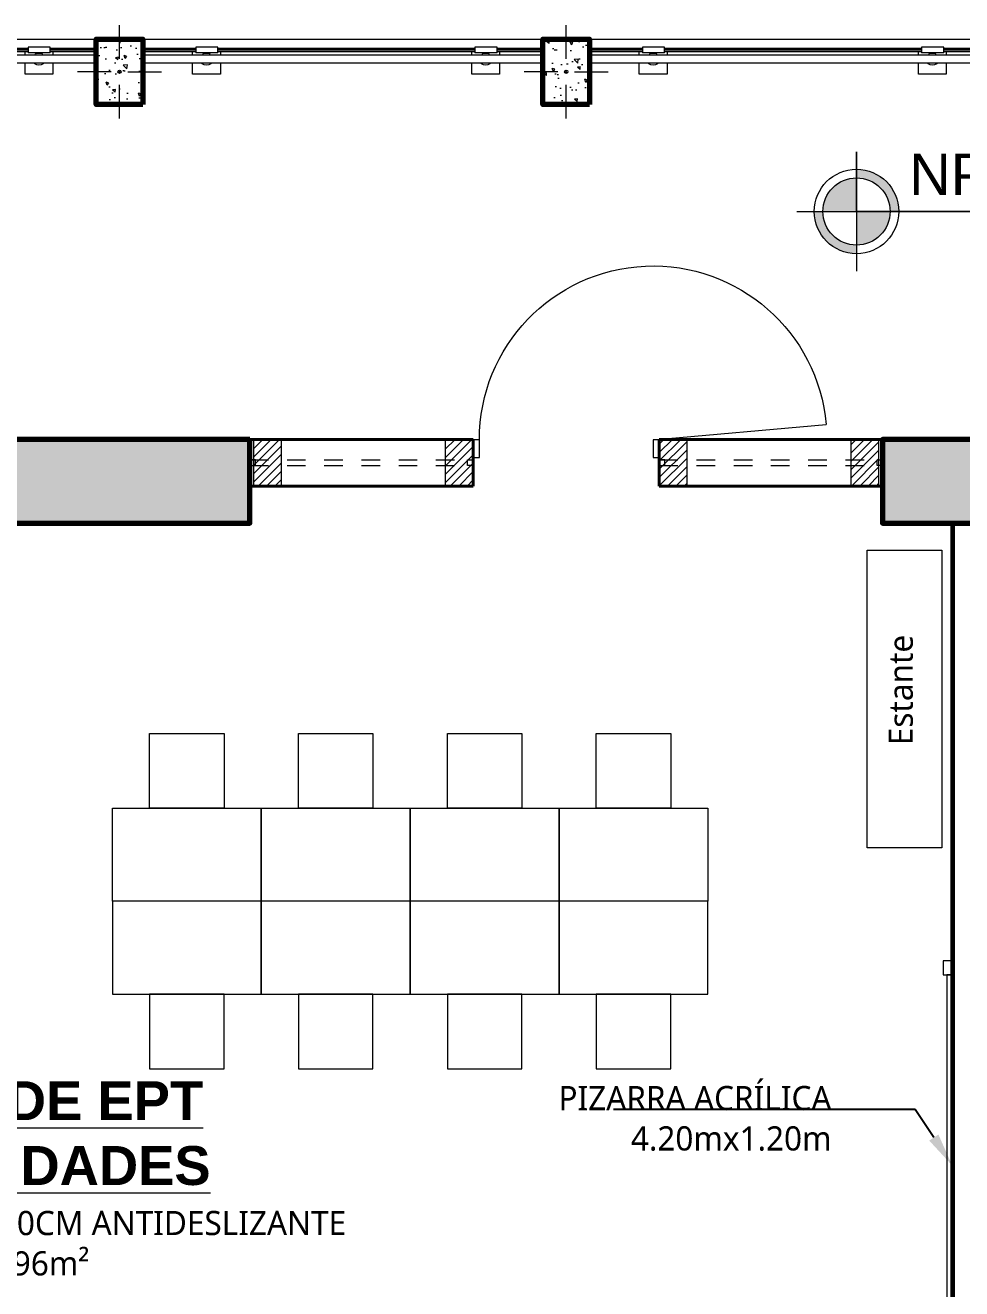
# Model space of a CAD drawing. Header units: millimetres. Extents: x 1 to 121, y 0 to 90.
# Drawn here: x 41.14 to 46.18, y 16.66 to 23.45 of the extents above; entities that cross this region are included whole.
import ezdxf
from ezdxf import colors
from ezdxf.entities.mleader import LeaderData, LeaderLine
from ezdxf.math import Vec2, Vec3

# ---------------------------------------------------------------- set-up
doc = ezdxf.new("R2010")
doc.units = ezdxf.units.MM
doc.linetypes.add('DASHED2', pattern=[0.375, 0.25, -0.125])
doc.layers.add('01', color=7, linetype='Continuous', lineweight=5, true_color=0xcc6600)
for name, color, linetype, lineweight in [('A-FLOR-HRAL', 11, 'Continuous', 9), ('barandas tipo 1', 200, 'Continuous', 20), ('COLUMNAS 50', 32, 'Continuous', 70), ('COLUMNETASSS', 211, 'Continuous', 20), ('Equipamiento SR', 23, 'Continuous', 0), ('GRAFO 0 BLANCO', 7, 'Continuous', 0), ('GRAFO01', 7, 'Continuous', 0), ('letras sr', 7, 'Continuous', 5), ('MOBILIARIO_Pen_No__1', 7, 'Continuous', 13), ('muro bajo', 191, 'Continuous', 40), ('Muros el', 144, 'Continuous', 60), ('Puertas El', 21, 'Continuous', 15), ('TEXTO 100', 7, 'Continuous', 20), ('Vanos', 140, 'Continuous', 5)]:
    doc.layers.add(name, color=color, linetype=linetype, lineweight=lineweight)
doc.styles.add('Generales', font='trebuc.ttf', dxfattribs={"height": 0.1})
doc.styles.add('JOS', font='arial.ttf', dxfattribs={"height": 1})
doc.styles.add('Santa Rosa 1 50', font='trebuc.ttf')

# ---------------------------------------------------------------- blocks, each defined once
blk = doc.blocks.new('columna pasillos')
at = {"layer": 'GRAFO 0 BLANCO'}
h = blk.add_hatch(dxfattribs=at)
h.set_pattern_fill('AR-CONC', color=256, scale=0.02399999999999999, angle=-90.00000079175783)
h.set_pattern_definition([(319.9999992082422, (0, 0), (-0.01506051477462154, -0.1721424436160628), [0.01799999999999999, -0.1979999999999999]), (264.9999992082422, (0, 0), (0.1805261125481726, 0.03330031757246919), [0.01439999999999999, -0.1583999999999999]), (10.45144366824218, (-0.001255042758233223, -0.01434520342265684), (0.1654655959138421, -0.1388421255010397), [0.01529764607999999, -0.1682741068799999]), (316.1841992082421, (0.04799999999999998, -6.63301485462505e-10), (-0.03972463092985215, -0.2561379188122313), [0.02699999999999999, -0.2969999999999999]), (6.635634698242177, (0.0446896060250406, -0.02134481941755587), (0.2337884610860787, -0.2243188701924863), [0.02294648207999999, -0.2524113023999999]), (261.1841631982422, (0.04799999999999998, -6.63301485462505e-10), (0.2337884609649843, -0.224318870043817), [0.02159999999999999, -0.2376000002399999]), (290.9999992082422, (0.03599999966834924, -0.0240000004974761), (-0.09662853573932795, -0.1432576911731422), [0.01799999999999999, -0.1979999999999999]), (235.9999992082422, (0.03599999966834924, -0.0240000004974761), (0.1740360100042875, -0.0583956820661451), [0.0144, -0.1584]), (341.4514439482422, (0.02794762174337869, -0.03593814134620205), (0.07740747388692112, -0.2016533714848699), [0.0152976456, -0.1682741068799999]), (307.4999992082422, (0, 0), (0.07989452487918647, -0.002918366380194698), [0, -0.15648, 0, -0.1608, 0, -0.1589999999999999]), (277.4999992082422, (0, 0), (0.09465880997929434, -0.063136690294185), [0, -0.09167999999999997, 0, -0.15288, 0, -0.06059999999999998]), (237.4999992082422, (7.39581156290693e-10, 0.05351999999999998), (-0.005413170986677214, -0.1281173846065747), [0, -0.05999999999999998, 0, -0.1871999999999999, 0, -0.2483999999999999]), (227.4999992082422, (1.071231899021946e-09, 0.07751999999999996), (0.02402519382561498, -0.1399646809741716), [0, -0.07799999999999999, 0, -0.12432, 0, -0.1763999999999999])])
h.paths.add_polyline_path([(-235.5346923206634, 35.02399061012053), (-235.7846922043217, 35.02399061004231), (-235.7846918552657, 34.67399061008165), (-235.5346919716073, 34.67399061016009)])
h.paths.add_polyline_path([(-235.6509782994193, 34.84899061014031, -1), (-235.6684059762088, 34.84899061014031, -1)], flags=16)
at = {"layer": 'COLUMNAS 50', "color": 1, "linetype": 'Continuous', "lineweight": 9}
for p, q in [((-235.659692137814, 35.09899060864817), (-235.659692137814, 34.9189906086481)), ((-235.7046921628762, 34.84899061014031), (-235.8846921628762, 34.84899061014031)), ((-235.6146921127519, 34.84899061014031), (-235.4346921127519, 34.84899061014031)), ((-235.659692137814, 34.77899066027092), (-235.659692137814, 34.59899066027086))]:
    blk.add_line(p, q, dxfattribs=at)
at = {"layer": 'COLUMNAS 50', "linetype": 'Continuous'}
blk.add_lwpolyline([(-235.7846922043217, 35.02399061004231), (-235.5346923206634, 35.02399061012053), (-235.5346919716073, 34.67399061016009), (-235.7846918552657, 34.67399061008165)], close=True, dxfattribs=at)
at = {"layer": 'COLUMNAS 50', "color": 1, "linetype": 'Continuous', "lineweight": 9}
blk.add_circle((-235.659692137814, 34.84899061014031), 0.0087138383947443, dxfattribs=at)
blk.add_point((-235.659692137814, 34.84899061014031), dxfattribs=at)
blk = doc.blocks.new('A$C5A0F33B4')
at = {"layer": 'Puertas El', "linetype": 'Continuous'}
blk.add_line((1.119999441994196, 1.16000029099586), (1.217613820813028, 2.275737793701303), dxfattribs=at)
at = {"layer": 'Puertas El', "linetype": 'ByBlock'}
for p, q in [((1.004999441994187, 1.160000290572533), (1.004999441846962, 1.200000290572525)), ((1.004999441846962, 1.200000290572525), (1.119999441846915, 1.200000290995852)), ((1.119999441846915, 1.200000290995852), (1.004999441846962, 1.200000290572525)), ((1.119999441994196, 1.16000029099586), (1.004999441994187, 1.160000290572533)), ((1.119999441846915, 1.200000290995852), (1.119999441994196, 1.16000029099586)), ((1.119999438734339, 8.519135334950079e-07), (1.00499943873433, 8.519135334950079e-07)), ((1.004999446264321, 8.522264280941272e-07), (1.00499944611704, 0.04000085222643435)), ((1.00499944611704, 0.04000085222643435), (1.119999446117049, 0.0400008526497615)), ((1.11999944626433, 8.526497694560931e-07), (1.004999446264321, 8.522264280941272e-07)), ((1.11999944626433, 8.526497694560931e-07), (1.004999446264321, 8.522264280941272e-07)), ((1.119999446117049, 0.0400008526497615), (1.11999944626433, 8.526497694560931e-07))]:
    blk.add_line(p, q, dxfattribs=at)
blk.add_arc((1.119999441994196, 1.16000029099586), 1.119999438346097, 270.0000002109128, 85.00000021091442, dxfattribs=at)
blk = doc.blocks.new('Picture 18')
at = {"layer": 'Equipamiento SR', "linetype": 'Continuous'}
for p, q in [((0.07500000000000018, 0), (0, 0)), ((0, 0), (0, -0.05)), ((4.125, 0), (0.07500000000000018, 0)), ((0.07500000000000018, 0), (0.07500000000000018, -0.03)), ((0.07500000000000018, -0.05), (0.07500000000000018, 0)), ((4.125, -0.03), (4.125, 0)), ((4.2, 0), (4.125, 0)), ((4.125, 0), (4.125, -0.05)), ((4.2, -0.05), (4.2, 0)), ((0, -0.05), (0.07500000000000018, -0.05)), ((0.07500000000000018, -0.03), (4.125, -0.03)), ((4.125, -0.05), (4.2, -0.05))]:
    blk.add_line(p, q, dxfattribs=at)
blk = doc.blocks.new('A$C193A7AE6')
at = {"layer": '01', "true_color": 0x636466}
h = blk.add_hatch(dxfattribs=at)
h.set_pattern_fill('ANSI31', color=251, scale=0.01, angle=-90.00000000000001)
h.set_pattern_definition([(315, (-134.044802070061, -149.7282257132045), (0.02245064030267289, 0.02245064030267288), [])])
h.paths.add_polyline_path([(1.00835947307587e-05, 0.1500007587745626), (1.00835947307587e-05, 7.587745640691423e-07), (0.2500100835947308, 7.587745640691423e-07), (0.2500100835947308, 0.1500007587745626)])
at = {"layer": 'COLUMNETASSS'}
blk.add_lwpolyline([(1.00835947307587e-05, 0.1500007587745626), (1.00835947307587e-05, 7.587745640691423e-07), (0.2500100835947308, 7.587745640691423e-07), (0.2500100835947308, 0.1500007587745626)], close=True, dxfattribs=at)
blk = doc.blocks.new('Barandilla - 50 x 12mm-V42-Nivel 2')
at = {"layer": 'A-FLOR-HRAL'}
for p, q in [((-26.70254986917396, 93.00350822437645), (-88.00000000000932, 93.00350822438354)), ((-88.00000000000932, 93.00350822438354), (-88.00000000001796, 18.21820814453502)), ((34.1417329030383, 93.00350822436941), (13.22414061243036, 93.00350822437183)), ((27.00000000001878, 79.3610483492223), (57.00000000001877, 79.36104834921883)), ((27.00000000001878, 79.3610483492223), (27.00000000000502, -39.6355106011893)), ((57.00000000001877, 79.36104834921883), (57.00000000000501, -39.63551060119276)), ((-88.00000000001796, 18.21820814453502), (-88.0000000000266, -56.56709193536628)), ((24.92408932763253, 2.559974571989083), (25.07591067237265, 33.55960280011573)), ((-88.0000000000266, -56.56709193536628), (-26.65510048484215, -56.56709193537097)), ((13.22414061243362, -56.56709193537402), (34.1417329030423, -56.56709193537563)), ((57.00000000000501, -39.63551060119276), (27.00000000000502, -39.6355106011893))]:
    blk.add_line(p, q, dxfattribs=at)
for centre, radius, start, end in [((-0.5706645103747868, 18.18502156444442), 39.42902882610482, 144.0345375688887, 215.4042522977512), ((-19.28840541889522, -77.8210498320877), 119.8909601388826, 93.54104600734003, 96.3186679859427), ((-18.34714648741117, 114.3698242009999), 119.8909601388826, 285.3761058525656, 291.1568047317177), ((-19.28840541889522, -77.8210498320877), 119.8909601388825, 68.28198513490644, 74.15247126398565), ((-18.34714648741117, 114.3698242009999), 119.8909601388826, 263.1201218806851, 266.0124597895766)]:
    blk.add_arc(centre, radius, start, end, dxfattribs=at)
blk = doc.blocks.new('Barandilla - 50 x 12mm-V43-Nivel 2')
at = {"layer": 'A-FLOR-HRAL'}
for p, q in [((-26.77585938756565, 93.00350822437646), (-88.00000000000932, 93.00350822438354)), ((-88.00000000000932, 93.00350822438354), (-88.00000000001796, 18.21820814453502)), ((34.14173290302137, 93.00350822436941), (13.09182271670686, 93.00350822437184)), ((27.00000000001878, 79.3610483492223), (57.00000000001877, 79.36104834921883)), ((27.00000000001878, 79.3610483492223), (27.00000000000502, -39.6355106011893)), ((57.00000000001877, 79.36104834921883), (57.00000000000501, -39.63551060119276)), ((-88.00000000001796, 18.21820814453502), (-88.0000000000266, -56.56709193536628)), ((24.92408932763253, 2.559974571989083), (25.07591067237265, 33.55960280011573)), ((-88.0000000000266, -56.56709193536628), (-26.77585938756385, -56.56709193537096)), ((13.13927210104012, -56.56709193537402), (34.14173290302535, -56.56709193537563)), ((57.00000000000501, -39.63551060119276), (27.00000000000502, -39.6355106011893))]:
    blk.add_line(p, q, dxfattribs=at)
for centre, radius, start, end in [((-0.5706645103747868, 18.18502156444442), 39.42902882610482, 144.0345375688887, 215.4042522977512), ((-19.28840541889522, -77.8210498320877), 119.8909601388826, 93.58403373801436, 96.3186679859427), ((-19.28840541889522, -77.8210498320877), 119.8909601388825, 68.28198513490644, 74.2091645532921), ((-18.34714648741117, 114.3698242009999), 119.8909601388826, 285.3253728187061, 291.1568047317177), ((-18.34714648741117, 114.3698242009999), 119.8909601388826, 263.1201218806851, 265.9624964592626)]:
    blk.add_arc(centre, radius, start, end, dxfattribs=at)
blk = doc.blocks.new('Barandilla - Barandilla-595968-Nivel 2')
at = {"layer": 'A-FLOR-HRAL'}
for p, q in [((60236.66302840815, 37913.8247118564), (60521.11829549111, 37913.8247118564)), ((60236.66302840815, 37905.8247118564), (60521.11829549111, 37905.8247118564)), ((60236.66302840815, 37904.26471185641), (60521.11829549111, 37904.26471185641)), ((60236.66302840815, 37896.30471185641), (60521.11829549111, 37896.30471185641)), ((62384.8445837765, 37875.38711956585), (60236.66302840821, 37875.38711956586)), ((60640.1148544415, 37913.8247118564), (62021.11829549111, 37913.8247118564)), ((60640.1148544415, 37905.8247118564), (62021.11829549111, 37905.8247118564)), ((60640.1148544415, 37904.26471185641), (62021.11829549111, 37904.2647118564)), ((60640.11485444151, 37896.30471185641), (62021.11829549111, 37896.3047118564)), ((62140.11485444151, 37913.8247118564), (62384.84458377642, 37913.8247118564)), ((62140.11485444151, 37905.8247118564), (62384.84458377642, 37905.8247118564)), ((62140.11485444151, 37904.2647118564), (62384.84458377642, 37904.2647118564)), ((62140.11485444152, 37896.3047118564), (62384.84458377642, 37896.3047118564)), ((62384.84458377642, 37913.8247118564), (62384.84458377642, 37905.8247118564)), ((62384.84458377642, 37905.8247118564), (62384.84458377642, 37904.2647118564)), ((62384.84458377642, 37904.2647118564), (62384.84458377642, 37896.3047118564)), ((62384.84458377642, 37875.3871195658), (62384.84458377642, 37835.38711956581)), ((60236.66302840821, 37835.38711956588), (62384.8445837765, 37835.38711956586))]:
    blk.add_line(p, q, dxfattribs=at)
at = {"extrusion": (0, 0, -1), "zscale": -1, "rotation": 90.00000000000021}
for name, p in [('Barandilla - 50 x 12mm-V43-Nivel 2', (-60560.75380609229, 37862.16297895337)), ('Barandilla - 50 x 12mm-V42-Nivel 2', (-62060.75380609229, 37862.16297895336))]:
    blk.add_blockref(name, p, dxfattribs=at)
blk = doc.blocks.new('Barandilla - Barandilla-595985-Nivel 2')
at = {"layer": 'A-FLOR-HRAL'}
for p, q in [((57836.66317383408, 37913.82471185642), (58121.11844091705, 37913.82471185642)), ((57836.66317383408, 37905.82471185641), (58121.11844091705, 37905.82471185641)), ((57836.66317383408, 37904.26471185641), (58121.11844091705, 37904.26471185641)), ((57836.66317383408, 37896.30471185641), (58121.11844091705, 37896.30471185641)), ((59984.84472920242, 37875.38711956586), (57836.66317383414, 37875.38711956586)), ((58240.11499986744, 37913.82471185642), (59621.11844091703, 37913.8247118564)), ((58240.11499986744, 37905.82471185641), (59621.11844091703, 37905.8247118564)), ((58240.11499986744, 37904.26471185641), (59621.11844091703, 37904.26471185641)), ((58240.11499986745, 37896.30471185641), (59621.11844091703, 37896.30471185641)), ((59740.11499986744, 37913.8247118564), (59984.84472920236, 37913.8247118564)), ((59740.11499986744, 37905.8247118564), (59984.84472920236, 37905.8247118564)), ((59740.11499986744, 37904.26471185641), (59984.84472920236, 37904.26471185641)), ((59740.11499986744, 37896.30471185641), (59984.84472920236, 37896.30471185641)), ((59984.84472920236, 37913.8247118564), (59984.84472920236, 37905.82471185641)), ((59984.84472920236, 37905.82471185641), (59984.84472920236, 37904.26471185641)), ((59984.84472920236, 37904.26471185641), (59984.84472920236, 37896.30471185641)), ((59984.84472920236, 37875.38711956581), (59984.84472920236, 37835.38711956581)), ((57836.66317383414, 37835.38711956588), (59984.84472920242, 37835.38711956588))]:
    blk.add_line(p, q, dxfattribs=at)
at = {"extrusion": (0, 0, -1), "zscale": -1, "rotation": 90.00000000000021}
for name, p in [('Barandilla - 50 x 12mm-V43-Nivel 2', (-58160.75395151821, 37862.16297895338)), ('Barandilla - 50 x 12mm-V42-Nivel 2', (-59660.75395151821, 37862.16297895337))]:
    blk.add_blockref(name, p, dxfattribs=at)
blk = doc.blocks.new('Barandilla - Barandilla-596002-Nivel 2')
at = {"layer": 'A-FLOR-HRAL'}
for p, q in [((55436.66300073327, 37913.82471185642), (55721.11826781623, 37913.82471185642)), ((55436.66300073327, 37905.82471185642), (55721.11826781623, 37905.82471185642)), ((55436.66300073327, 37904.26471185642), (55721.11826781623, 37904.26471185642)), ((55436.66300073327, 37896.30471185642), (55721.11826781623, 37896.30471185642)), ((57584.84455610161, 37875.38711956586), (55436.66300073333, 37875.38711956586)), ((55840.11482676664, 37913.82471185642), (57221.11826781622, 37913.82471185641)), ((55840.11482676664, 37905.82471185642), (57221.11826781622, 37905.82471185641)), ((55840.11482676664, 37904.26471185642), (57221.11826781622, 37904.26471185641)), ((55840.11482676664, 37896.30471185642), (57221.11826781622, 37896.30471185641)), ((57340.11482676663, 37913.82471185641), (57584.84455610155, 37913.82471185641)), ((57340.11482676663, 37905.82471185641), (57584.84455610155, 37905.82471185641)), ((57340.11482676663, 37904.26471185641), (57584.84455610155, 37904.26471185641)), ((57340.11482676664, 37896.30471185641), (57584.84455610155, 37896.30471185641)), ((57584.84455610155, 37913.82471185641), (57584.84455610155, 37905.82471185641)), ((57584.84455610155, 37905.82471185641), (57584.84455610155, 37904.26471185641)), ((57584.84455610155, 37904.26471185641), (57584.84455610155, 37896.30471185641)), ((57584.84455610155, 37875.38711956581), (57584.84455610155, 37835.38711956581)), ((55436.66300073333, 37835.38711956588), (57584.84455610161, 37835.38711956588))]:
    blk.add_line(p, q, dxfattribs=at)
at = {"extrusion": (0, 0, -1), "zscale": -1, "rotation": 90.00000000000021}
for name, p in [('Barandilla - 50 x 12mm-V43-Nivel 2', (-55760.75377841741, 37862.16297895338)), ('Barandilla - 50 x 12mm-V42-Nivel 2', (-57260.75377841741, 37862.16297895338))]:
    blk.add_blockref(name, p, dxfattribs=at)

msp = doc.modelspace()

# ---------------------------------------------------------------- hatches: boundary and pattern name
at = {"layer": 'GRAFO 0 BLANCO', "true_color": 0xc7c8ca}
h = msp.add_hatch(color=9, dxfattribs=at)
h.dxf.hatch_style = 1
h.paths.add_polyline_path([(42.35101131577289, 20.77468891565633), (42.35101088677857, 21.22467198856913), (40.95101088677825, 21.2246741252859), (40.95101131577303, 20.7746910523731)])
h = msp.add_hatch(color=9, dxfattribs=at)
h.dxf.hatch_style = 1
h.paths.add_polyline_path([(47.15101081042826, 20.77468891565633), (47.15101038143393, 21.22467261041652), (45.75101038143362, 21.22467474713329), (45.7510108104284, 20.7746910523731)])
at = {"layer": 'TEXTO 100', "ltscale": 1.3}
h = msp.add_hatch(color=7, dxfattribs=at)
edge = h.paths.add_edge_path()
edge.add_line((45.79127151334478, 22.44940953736074), (45.61062817361579, 22.44940954021217))
edge.add_line((45.61062817361579, 22.44940954021217), (45.61062817361579, 22.26876620083993))
edge.add_arc((45.61062817522031, 22.44940954021217), 0.1806433393724134, 269.9999994913017, 359.9999990956475)
edge = h.paths.add_edge_path()
edge.add_arc((45.61062817486356, 22.44940953736074), 0.1806433422236752, 90.00000039565423, 180)
edge.add_line((45.42998483388766, 22.44940953736074), (45.61062817361665, 22.44940954021217))
edge.add_line((45.61062817361579, 22.44940954021217), (45.61062817361579, 22.63005287958441))
edge = h.paths.add_edge_path()
edge.add_line((45.61062817361579, 22.67614657670504), (45.61062817361579, 22.63005287958441))
edge.add_arc((45.61062817236888, 22.44940953736074), 0.1806433422236752, 0, 89.99999960434582, ccw=False)
edge.add_line((45.79127151334478, 22.44940953736074), (45.83736521331684, 22.44940954021217))
edge.add_arc((45.61062817522031, 22.44940954021217), 0.2267370380968789, 0, 90.00000040528428)
msp.add_hatch(color=7, dxfattribs=at).paths.add_polyline_path([(45.42998483381527, 22.44940954021217), (45.38389113385384, 22.44940954021217, 0.4142135623730951), (45.61062817361579, 22.22267250045019), (45.61062817361579, 22.26876620041165, -0.4142135623730951)])

# ---------------------------------------------------------------- linework, layer by layer
at = {"layer": 'barandas tipo 1'}
msp.add_line((36.97601173707307, 23.37467325866129), (51.12601156254252, 23.37468737049863), dxfattribs=at)
at = {"layer": 'COLUMNAS 50', "linetype": 'Continuous'}
for points in [[(42.35101088677857, 21.22467198856913), (40.95101088677825, 21.2246741252859), (40.95101131577303, 20.7746910523731), (42.35101131577289, 20.77468891565633)], [(47.15101038143393, 21.22467261041652), (45.75101038143362, 21.22467474713329), (45.7510108104284, 20.7746910523731), (47.15101081042826, 20.77468891565633)]]:
    msp.add_lwpolyline(points, close=True, dxfattribs=at)
at = {"layer": 'Equipamiento SR'}
for points in [[(46.06853671974628, 20.63091123005825), (46.06853671974628, 19.03091123005822), (45.66853671974627, 19.03091123005822), (45.6685367197463, 20.63091123005825), (46.06853671974628, 20.63091123005825)], [(41.81270310476623, 19.24438201568927), (41.81270310476623, 19.6443820156893), (42.21270310476621, 19.6443820156893), (42.21270310476621, 19.24438201568927), (41.81270310476623, 19.24438201568927)], [(42.61270310476618, 19.24438201568927), (42.61270310476618, 19.6443820156893), (43.01270310476616, 19.6443820156893), (43.01270310476616, 19.24438201568927), (42.61270310476618, 19.24438201568927)], [(43.41270310476614, 19.24438201568927), (43.41270310476614, 19.6443820156893), (43.81270310476623, 19.6443820156893), (43.81270310476623, 19.24438201568927), (43.41270310476614, 19.24438201568927)], [(44.21270310476621, 19.24438201568927), (44.21270310476621, 19.6443820156893), (44.61270310476618, 19.6443820156893), (44.61270310476618, 19.24438201568927), (44.21270310476621, 19.24438201568927)], [(41.61270310476618, 18.74438201568927), (41.61270310476618, 19.24438201568927), (42.41270310476614, 19.24438201568927), (42.41270310476614, 18.74438201568927), (41.61270310476618, 18.74438201568927)], [(42.41270310476614, 18.74438201568927), (42.41270310476614, 19.24438201568927), (43.21270310476621, 19.24438201568927), (43.21270310476621, 18.74438201568927), (42.41270310476614, 18.74438201568927)], [(43.21270310476621, 18.74438201568927), (43.21270310476621, 19.24438201568927), (44.01270310476616, 19.24438201568927), (44.01270310476616, 18.74438201568927), (43.21270310476621, 18.74438201568927)], [(44.01270310476616, 18.74438201568927), (44.01270310476616, 19.24438201568927), (44.81270310476611, 19.24438201568927), (44.81270310476611, 18.74438201568927), (44.01270310476616, 18.74438201568927)], [(41.61270310476618, 18.74438201568927), (41.61270310476618, 18.24438201568927), (42.41270310476614, 18.24438201568927), (42.41270310476614, 18.74438201568927), (41.61270310476618, 18.74438201568927)], [(42.41270310476614, 18.74438201568927), (42.41270310476614, 18.24438201568927), (43.21270310476621, 18.24438201568927), (43.21270310476621, 18.74438201568927), (42.41270310476614, 18.74438201568927)], [(43.21270310476621, 18.74438201568927), (43.21270310476621, 18.24438201568927), (44.01270310476616, 18.24438201568927), (44.01270310476616, 18.74438201568927), (43.21270310476621, 18.74438201568927)], [(44.01270310476616, 18.74438201568927), (44.01270310476616, 18.24438201568927), (44.81270310476611, 18.24438201568927), (44.81270310476611, 18.74438201568927), (44.01270310476616, 18.74438201568927)], [(41.81270310476623, 18.24438201568927), (41.81270310476623, 17.84438201568929), (42.21270310476621, 17.84438201568929), (42.21270310476621, 18.24438201568927), (41.81270310476623, 18.24438201568927)], [(42.61270310476618, 18.24438201568927), (42.61270310476618, 17.84438201568929), (43.01270310476616, 17.84438201568929), (43.01270310476616, 18.24438201568927), (42.61270310476618, 18.24438201568927)], [(43.41270310476614, 18.24438201568927), (43.41270310476614, 17.84438201568929), (43.81270310476623, 17.84438201568929), (43.81270310476623, 18.24438201568927), (43.41270310476614, 18.24438201568927)], [(44.21270310476621, 18.24438201568927), (44.21270310476621, 17.84438201568929), (44.61270310476618, 17.84438201568929), (44.61270310476618, 18.24438201568927), (44.21270310476621, 18.24438201568927)]]:
    msp.add_lwpolyline(points, dxfattribs=at)
at = {"layer": 'muro bajo', "linetype": 'Continuous'}
for p, q in [((42.35101088681046, 21.22463854045162), (43.55101141307341, 21.22464194043403)), ((43.55101141307341, 21.22464194043403), (43.55101119854857, 20.97460991847925)), ((44.55101050215862, 21.22461722756759), (45.7510103814852, 21.22462062754818)), ((44.5510124968315, 21.22347569425858), (44.55101228328977, 20.97458949675612))]:
    msp.add_line(p, q, dxfattribs=at)
for points in [[(42.35101112517586, 20.97461099420605), (43.55101119854859, 20.97460996461859)], [(44.55101040598433, 20.97458949675774), (45.75101061985495, 20.97458846717018)]]:
    msp.add_lwpolyline(points, dxfattribs=at)
at = {"layer": 'Muros el', "ltscale": 0.05}
msp.add_line((46.12600917366171, 20.77469080606258), (46.12600918822503, 11.87351800716755), dxfattribs=at)
at = {"layer": 'TEXTO 100', "color": 7, "ltscale": 1.3}
msp.add_lwpolyline([(45.29049723610348, 22.44940954021217), (47.62030846479644, 22.44940954021217), (45.61062817361579, 22.44940954021217), (45.61062817361579, 22.76954047380408), (45.61062817361579, 22.12927860091739)], dxfattribs=at)
for radius in [0.2267370397619712, 0.1806433398005204]:
    msp.add_circle((45.61062817361579, 22.44940954021217), radius, dxfattribs=at)
at = {"layer": 'Vanos', "color": 7, "linetype": 'DASHED2', "ltscale": 0.3}
for p, q in [((42.35101099166761, 21.11465119566964), (43.55101131870254, 21.11465121465449)), ((44.55101048483192, 21.11462974191136), (45.75101048634571, 21.11462976089621)), ((42.35101102026832, 21.08465119566961), (43.55101129296284, 21.08465121465446)), ((44.55101047329228, 21.08462974191133), (45.75101051494639, 21.08462976089621))]:
    msp.add_line(p, q, dxfattribs=at)
at = {"layer": 'Vanos'}
for points in [[(42.3510110059562, 21.08465114879317), (42.38101100595617, 21.08465114879317), (42.38101100595617, 21.1146759578105), (42.3510110059562, 21.1146759578105)], [(43.55101120172048, 21.08465016363289), (43.52101120172057, 21.08465021511228), (43.52101125324251, 21.11467502412961), (43.55101125324242, 21.11467497265022)], [(44.55101047329228, 21.08462974191133), (44.58101047329225, 21.08462974191133), (44.58101047329225, 21.11465455092872), (44.55101047329228, 21.11465455092872)], [(45.75101047487422, 21.08462875675087), (45.7210104748743, 21.08462880823026), (45.72101052639624, 21.1146536172476), (45.75101052639616, 21.11465356576821)]]:
    msp.add_lwpolyline(points, close=True, dxfattribs=at)

# ---------------------------------------------------------------- block references
at = {"layer": 'A-FLOR-HRAL', "xscale": 0.001, "yscale": 0.001, "zscale": 0.001}
for name in ['Barandilla - Barandilla-596002-Nivel 2', 'Barandilla - Barandilla-595985-Nivel 2', 'Barandilla - Barandilla-595968-Nivel 2']:
    msp.add_blockref(name, (-16.06065740843768, -14.58671093010477), dxfattribs=at)
at = {"layer": 'COLUMNAS 50', "rotation": 180}
for p in [(-194.0086795476136, 58.04866386870373), (-191.6086796930395, 58.0486661376072)]:
    msp.add_blockref('columna pasillos', p, dxfattribs=at)
at = {"layer": 'Equipamiento SR', "xscale": -0.833333428553777, "yscale": 0.833333428553777, "zscale": 0.833333428553777, "rotation": 270}
msp.add_blockref('A$C5A0F33B4', (43.55101013189494, 20.29013875209188), dxfattribs=at)
at = {"layer": 'MOBILIARIO_Pen_No__1', "linetype": 'Continuous', "rotation": 270}
msp.add_blockref('Picture 18', (46.12600935073226, 18.42426471257147), dxfattribs=at)
at = {"layer": 'Vanos', "rotation": 270}
for p in [(42.37101036639154, 21.22461284111017), (43.40101043979101, 21.22466637254576), (44.55101120713849, 21.22457498309672), (45.58101015189931, 21.22462664216579)]:
    msp.add_blockref('A$C193A7AE6', p, dxfattribs=at)

# ---------------------------------------------------------------- texts
at = {"layer": 'Equipamiento SR', "insert": (45.78320916614879, 19.58266637423168), "char_height": 0.13, "attachment_point": 1, "rotation": 89.99999999999999, "style": 'Generales'}
msp.add_mtext_dynamic_manual_height_columns('Estante', width=0.7147406056174077, gutter_width=0.5, heights=[0], dxfattribs=at)
at = {"layer": 'GRAFO01', "style": 'JOS'}
msp.add_text('NPT: +6.50', height=0.2218070513746775, rotation=8.129988784924771e-09, dxfattribs=at).set_placement((45.89333463224892, 22.53866851470383))
at = {"layer": 'letras sr', "insert": (38.64013466980123, 17.77742216080389), "char_height": 0.209, "attachment_point": 1, "style": 'Santa Rosa 1 50'}
msp.add_mtext_dynamic_manual_height_columns('\\pxqc;{\\fSwis721 Ex BT|b1|i0|c0|p34;\\LTALLER DE EPT\\PMANUALIDADES\\P\\fTrebuchet MS|b0|i0|c0|p34;\\H0.62201x;\\lPISO PORCELANATO 60x60CM ANTIDESLIZANTE\\PArea:85.96m²}', width=4.633349230770477, gutter_width=1, heights=[0], dxfattribs=at)

# ---------------------------------------------------------------- leaders
at = {"layer": 'Equipamiento SR'}
ml = msp.add_multileader_mtext('Standard', dxfattribs=at)
ml.set_content('{\\H1.3x;PIZARRA ACRÍLICA\\P4.20mx1.20m}', color=256, style='Generales')
ml.set_leader_properties()
ml.build(insert=Vec2(0, 0))
ml.multileader.update_dxf_attribs({"text_right_attachment_type": 6, "dogleg_length": 0.36, "arrow_head_size": 0.18})
ctx = ml.context
ctx.base_point, ctx.char_height, ctx.arrow_head_size, ctx.landing_gap_size, ctx.plane_origin = Vec3(43.95630914128267, 17.70102843431033), 0.1, 0.18, 0.09, Vec3(43.34824662663635, 17.32453038335967)
ctx.right_attachment, ctx.text_align_type = 6, 2
notes = []
notes.append((ctx, [(1, (1, 1, 0), (45.92648422545776, 17.62590385518575), (-1, 0), 0.36, [(0, [(46.12502752191145, 17.32453038335967)], 0, [])])]))
ctx.mtext.insert, ctx.mtext.width, ctx.mtext.alignment, ctx.mtext.flow_direction = Vec3(45.47648422545774, 17.75190385518576), 2.131552664811089, 3, 5
for ctx, leaders in notes:
    for number, flags, end, landing, length, lines in leaders:
        leader = LeaderData()
        leader.index, (leader.has_last_leader_line, leader.has_dogleg_vector, leader.attachment_direction) = number, flags
        leader.last_leader_point, leader.dogleg_vector, leader.dogleg_length = Vec3(end), Vec3(landing), length
        for number, points, colour, breaks in lines:
            line = LeaderLine()
            line.index, line.vertices, line.color, line.breaks = number, Vec3.list(points), colors.encode_raw_color(colour), breaks
            leader.lines.append(line)
        ctx.leaders.append(leader)

doc.saveas('drawing.dxf')
